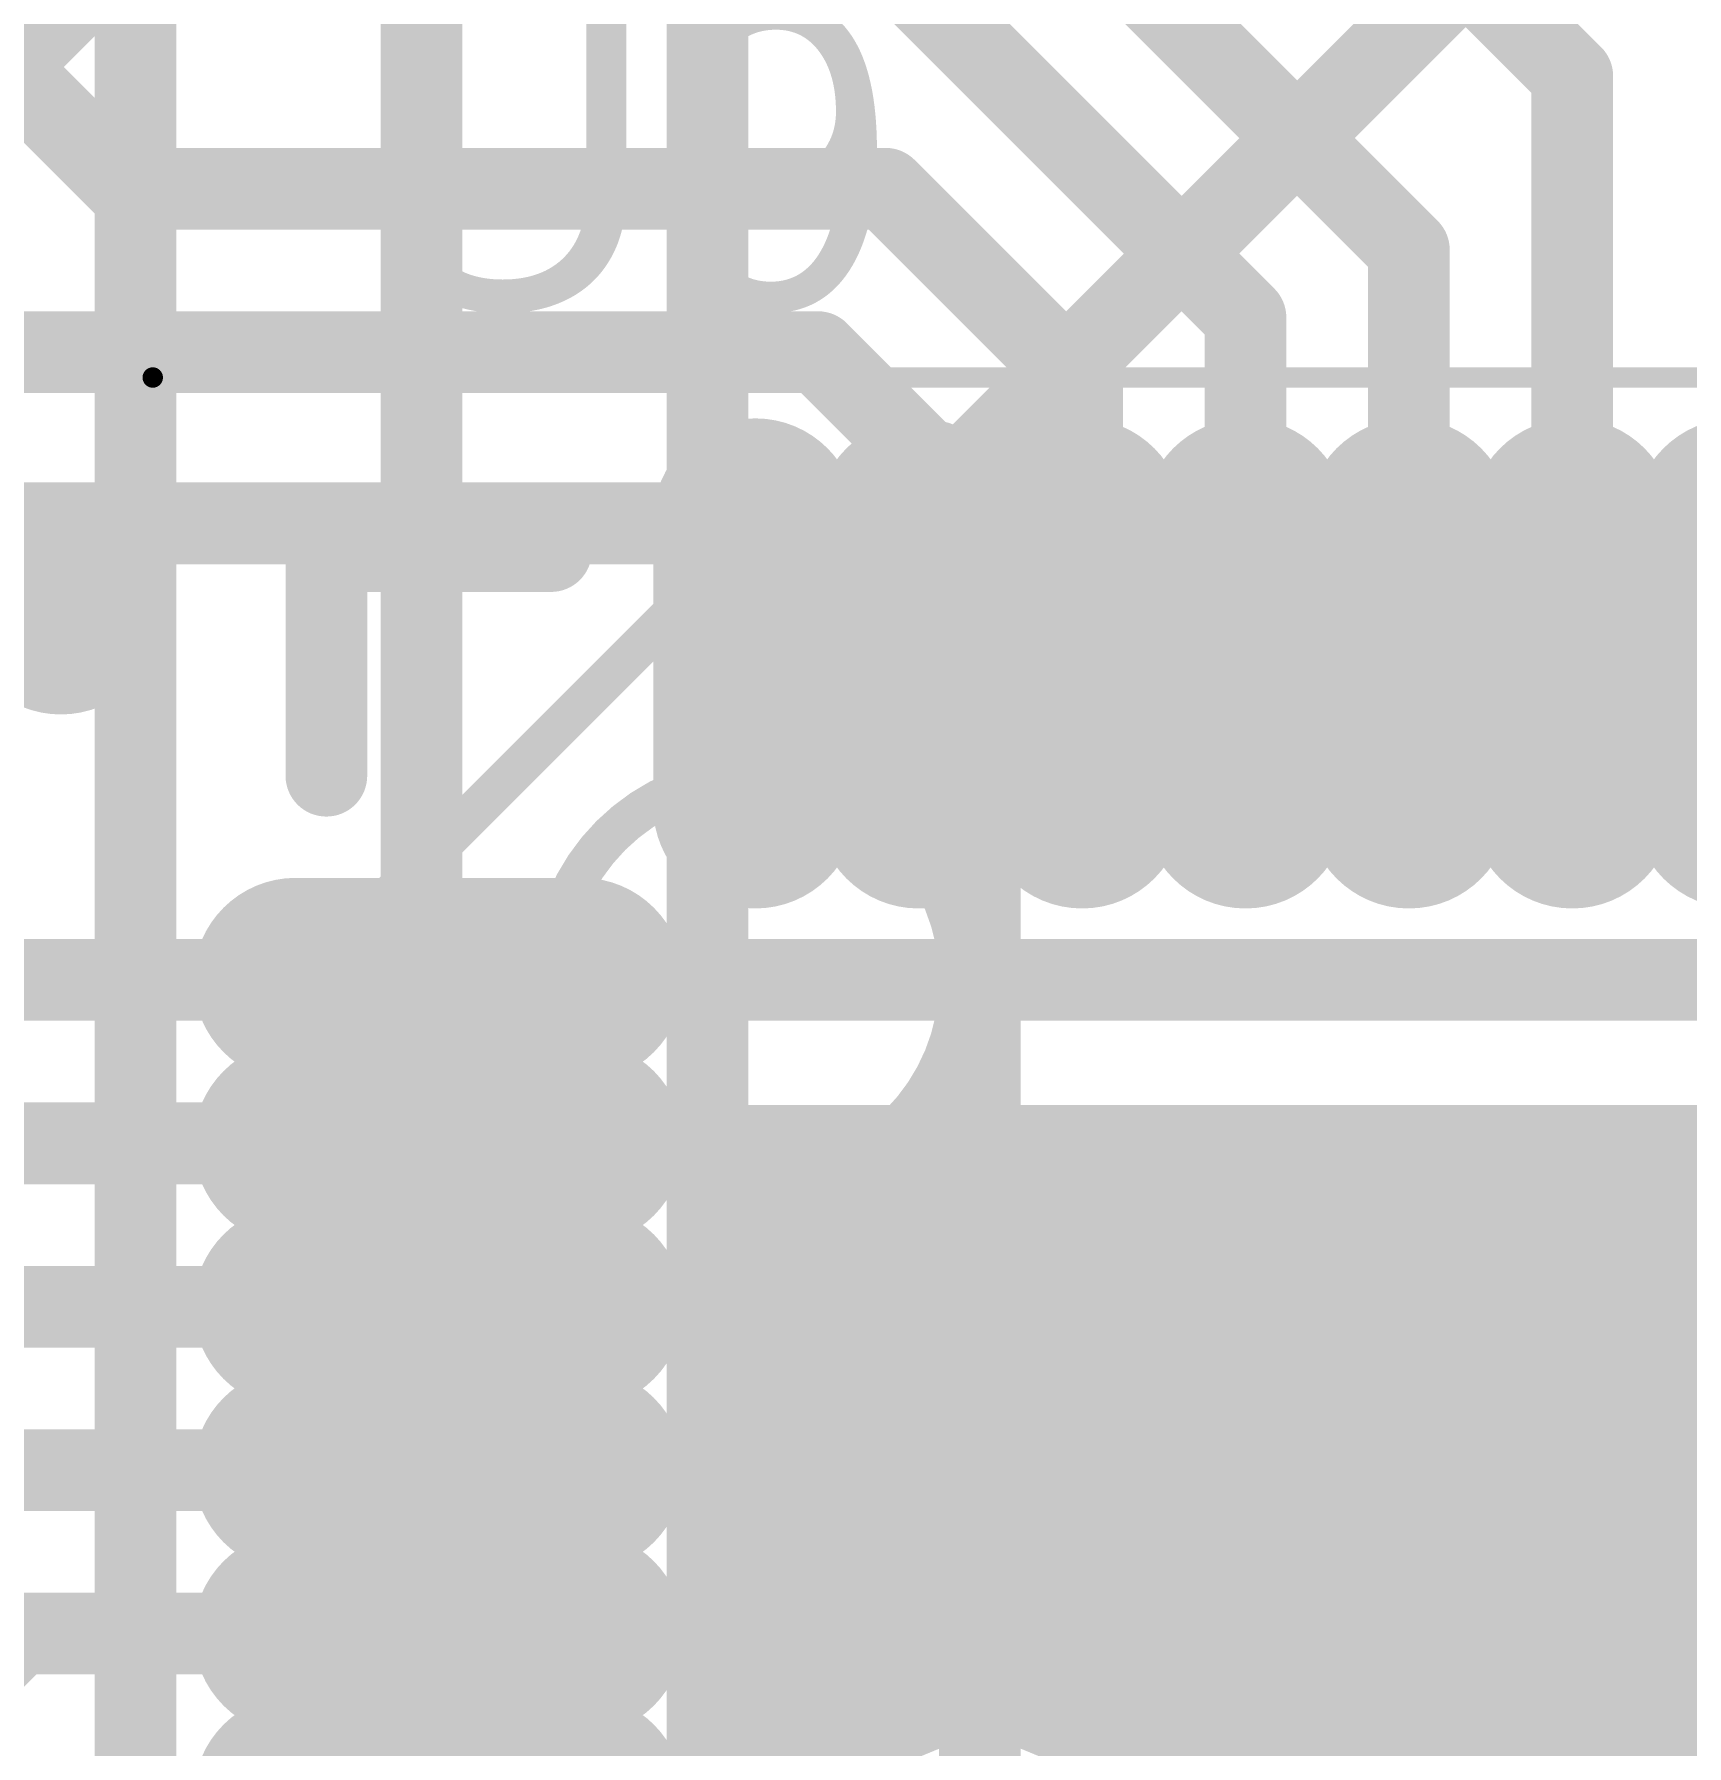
# Model space of a CAD drawing. Header units: inches. Extents: x -3 to 191, y -18 to 93.
# Drawn here: x 29.852 to 33.897, y 31.607 to 35.797 of the extents above; entities that cross this region are included whole.
import ezdxf

# ---------------------------------------------------------------- set-up
doc = ezdxf.new("R2010")
doc.units = ezdxf.units.IN
for name, color, linetype in [('Bottom Layer', 5, 'Continuous'), ('GND 1', 90, 'Continuous'), ('GND 2', 156, 'Continuous'), ('Mechanical 13', 56, 'Continuous'), ('Mechanical 15', 56, 'Continuous'), ('PWR', 16, 'Continuous'), ('Signal L4', 76, 'Continuous'), ('Top Layer', 1, 'Continuous'), ('Top Overlay', 2, 'Continuous'), ('Top Paste', 8, 'Continuous'), ('Top Solder', 216, 'Continuous'), ('Via Holes', 16, 'Continuous')]:
    doc.layers.add(name, color=color, linetype=linetype)
doc.styles.add('Arial', font='', dxfattribs={"height": 0.2})
doc.styles.get('Arial').set_extended_font_data('Arial')

# ---------------------------------------------------------------- blocks, each defined once
blk = doc.blocks.new('QFN_56_EP_167')
at = {"layer": 'Bottom Layer'}
h = blk.add_hatch(color=5, dxfattribs=at)
edge = h.paths.add_edge_path()
edge.add_arc((-1.1, 1.1), 0.3, 0, 360)
at = {"layer": 'GND 1'}
h = blk.add_hatch(color=90, dxfattribs=at)
edge = h.paths.add_edge_path()
edge.add_arc((-1.1, 1.1), 0.3, 0, 360)
at = {"layer": 'GND 2'}
h = blk.add_hatch(color=156, dxfattribs=at)
edge = h.paths.add_edge_path()
edge.add_arc((-1.1, 1.1), 0.3, 0, 360)
at = {"layer": 'PWR'}
h = blk.add_hatch(color=16, dxfattribs=at)
edge = h.paths.add_edge_path()
edge.add_arc((-1.1, 1.1), 0.3, 0, 360)
at = {"layer": 'Signal L4'}
h = blk.add_hatch(color=76, dxfattribs=at)
edge = h.paths.add_edge_path()
edge.add_arc((-1.1, 1.1), 0.3, 0, 360)
at = {"layer": 'Top Layer'}
h = blk.add_hatch(color=1, dxfattribs=at)
edge = h.paths.add_edge_path()
edge.add_arc((-2.6, 3.025), 0.1, 180, 360)
edge.add_line((-2.5, 3.025), (-2.5, 3.725))
edge.add_arc((-2.6, 3.725), 0.1, 0, 180)
edge.add_line((-2.7, 3.725), (-2.7, 3.025))
h = blk.add_hatch(color=1, dxfattribs=at)
edge = h.paths.add_edge_path()
edge.add_arc((-2.2, 3.025), 0.1, 180, 360)
edge.add_line((-2.1, 3.025), (-2.1, 3.725))
edge.add_arc((-2.2, 3.725), 0.1, 0, 180)
edge.add_line((-2.3, 3.725), (-2.3, 3.025))
h = blk.add_hatch(color=1, dxfattribs=at)
edge = h.paths.add_edge_path()
edge.add_arc((-1.8, 3.025), 0.1, 180, 360)
edge.add_line((-1.7, 3.025), (-1.7, 3.725))
edge.add_arc((-1.8, 3.725), 0.1, 0, 180)
edge.add_line((-1.9, 3.725), (-1.9, 3.025))
h = blk.add_hatch(color=1, dxfattribs=at)
edge = h.paths.add_edge_path()
edge.add_arc((-1.4, 3.025), 0.1, 180, 360)
edge.add_line((-1.3, 3.025), (-1.3, 3.725))
edge.add_arc((-1.4, 3.725), 0.1, 0, 180)
edge.add_line((-1.5, 3.725), (-1.5, 3.025))
h = blk.add_hatch(color=1, dxfattribs=at)
edge = h.paths.add_edge_path()
edge.add_arc((-1, 3.025), 0.1, 180, 360)
edge.add_line((-0.9, 3.025), (-0.9, 3.725))
edge.add_arc((-1, 3.725), 0.1, 0, 180)
edge.add_line((-1.1, 3.725), (-1.1, 3.025))
h = blk.add_hatch(color=1, dxfattribs=at)
edge = h.paths.add_edge_path()
edge.add_arc((-0.6, 3.025), 0.1, 180, 360)
edge.add_line((-0.5, 3.025), (-0.5, 3.725))
edge.add_arc((-0.6, 3.725), 0.1, 0, 180)
edge.add_line((-0.7, 3.725), (-0.7, 3.025))
h = blk.add_hatch(color=1, dxfattribs=at)
edge = h.paths.add_edge_path()
edge.add_arc((-3.025, 2.6), 0.1, 270, 450)
edge.add_line((-3.025, 2.7), (-3.725, 2.7))
edge.add_arc((-3.725, 2.6), 0.1, 90, 270)
edge.add_line((-3.725, 2.5), (-3.025, 2.5))
h = blk.add_hatch(color=1, dxfattribs=at)
edge = h.paths.add_edge_path()
edge.add_arc((-3.025, 2.2), 0.1, 270, 450)
edge.add_line((-3.025, 2.3), (-3.725, 2.3))
edge.add_arc((-3.725, 2.2), 0.1, 90, 270)
edge.add_line((-3.725, 2.1), (-3.025, 2.1))
h = blk.add_hatch(color=1, dxfattribs=at)
edge = h.paths.add_edge_path()
edge.add_arc((-3.025, 1.8), 0.1, 270, 450)
edge.add_line((-3.025, 1.9), (-3.725, 1.9))
edge.add_arc((-3.725, 1.8), 0.1, 90, 270)
edge.add_line((-3.725, 1.7), (-3.025, 1.7))
blk.add_hatch(color=1, dxfattribs=at).paths.add_polyline_path([(-1.55, 1.55), (1.55, 1.55), (1.55, -1.55), (-1.55, -1.55)])
h = blk.add_hatch(color=1, dxfattribs=at)
edge = h.paths.add_edge_path()
edge.add_arc((-3.025, 1.4), 0.1, 270, 450)
edge.add_line((-3.025, 1.5), (-3.725, 1.5))
edge.add_arc((-3.725, 1.4), 0.1, 90, 270)
edge.add_line((-3.725, 1.3), (-3.025, 1.3))
h = blk.add_hatch(color=1, dxfattribs=at)
edge = h.paths.add_edge_path()
edge.add_arc((-1.1, 1.1), 0.3, 0, 360)
h = blk.add_hatch(color=1, dxfattribs=at)
edge = h.paths.add_edge_path()
edge.add_arc((-3.025, 1), 0.1, 270, 450)
edge.add_line((-3.025, 1.1), (-3.725, 1.1))
edge.add_arc((-3.725, 1), 0.1, 90, 270)
edge.add_line((-3.725, 0.9), (-3.025, 0.9))
at = {"layer": 'Top Paste'}
h = blk.add_hatch(color=8, dxfattribs=at)
edge = h.paths.add_edge_path()
edge.add_arc((-2.6, 3.025), 0.1, 180, 360)
edge.add_line((-2.5, 3.025), (-2.5, 3.725))
edge.add_arc((-2.6, 3.725), 0.1, 0, 180)
edge.add_line((-2.7, 3.725), (-2.7, 3.025))
h = blk.add_hatch(color=8, dxfattribs=at)
edge = h.paths.add_edge_path()
edge.add_arc((-2.2, 3.025), 0.1, 180, 360)
edge.add_line((-2.1, 3.025), (-2.1, 3.725))
edge.add_arc((-2.2, 3.725), 0.1, 0, 180)
edge.add_line((-2.3, 3.725), (-2.3, 3.025))
h = blk.add_hatch(color=8, dxfattribs=at)
edge = h.paths.add_edge_path()
edge.add_arc((-1.8, 3.025), 0.1, 180, 360)
edge.add_line((-1.7, 3.025), (-1.7, 3.725))
edge.add_arc((-1.8, 3.725), 0.1, 0, 180)
edge.add_line((-1.9, 3.725), (-1.9, 3.025))
h = blk.add_hatch(color=8, dxfattribs=at)
edge = h.paths.add_edge_path()
edge.add_arc((-1.4, 3.025), 0.1, 180, 360)
edge.add_line((-1.3, 3.025), (-1.3, 3.725))
edge.add_arc((-1.4, 3.725), 0.1, 0, 180)
edge.add_line((-1.5, 3.725), (-1.5, 3.025))
h = blk.add_hatch(color=8, dxfattribs=at)
edge = h.paths.add_edge_path()
edge.add_arc((-1, 3.025), 0.1, 180, 360)
edge.add_line((-0.9, 3.025), (-0.9, 3.725))
edge.add_arc((-1, 3.725), 0.1, 0, 180)
edge.add_line((-1.1, 3.725), (-1.1, 3.025))
h = blk.add_hatch(color=8, dxfattribs=at)
edge = h.paths.add_edge_path()
edge.add_arc((-0.6, 3.025), 0.1, 180, 360)
edge.add_line((-0.5, 3.025), (-0.5, 3.725))
edge.add_arc((-0.6, 3.725), 0.1, 0, 180)
edge.add_line((-0.7, 3.725), (-0.7, 3.025))
h = blk.add_hatch(color=8, dxfattribs=at)
edge = h.paths.add_edge_path()
edge.add_arc((-3.025, 2.6), 0.1, 270, 450)
edge.add_line((-3.025, 2.7), (-3.725, 2.7))
edge.add_arc((-3.725, 2.6), 0.1, 90, 270)
edge.add_line((-3.725, 2.5), (-3.025, 2.5))
h = blk.add_hatch(color=8, dxfattribs=at)
edge = h.paths.add_edge_path()
edge.add_arc((-3.025, 2.2), 0.1, 270, 450)
edge.add_line((-3.025, 2.3), (-3.725, 2.3))
edge.add_arc((-3.725, 2.2), 0.1, 90, 270)
edge.add_line((-3.725, 2.1), (-3.025, 2.1))
h = blk.add_hatch(color=8, dxfattribs=at)
edge = h.paths.add_edge_path()
edge.add_arc((-3.025, 1.8), 0.1, 270, 450)
edge.add_line((-3.025, 1.9), (-3.725, 1.9))
edge.add_arc((-3.725, 1.8), 0.1, 90, 270)
edge.add_line((-3.725, 1.7), (-3.025, 1.7))
blk.add_hatch(color=8, dxfattribs=at).paths.add_polyline_path([(-1.55, 1.55), (1.55, 1.55), (1.55, -1.55), (-1.55, -1.55)])
h = blk.add_hatch(color=8, dxfattribs=at)
edge = h.paths.add_edge_path()
edge.add_arc((-3.025, 1.4), 0.1, 270, 450)
edge.add_line((-3.025, 1.5), (-3.725, 1.5))
edge.add_arc((-3.725, 1.4), 0.1, 90, 270)
edge.add_line((-3.725, 1.3), (-3.025, 1.3))
h = blk.add_hatch(color=8, dxfattribs=at)
edge = h.paths.add_edge_path()
edge.add_arc((-3.025, 1), 0.1, 270, 450)
edge.add_line((-3.025, 1.1), (-3.725, 1.1))
edge.add_arc((-3.725, 1), 0.1, 90, 270)
edge.add_line((-3.725, 0.9), (-3.025, 0.9))
at = {"layer": 'Top Solder'}
h = blk.add_hatch(color=216, dxfattribs=at)
edge = h.paths.add_edge_path()
edge.add_arc((-2.6, 3.025), 0.25, 180, 360)
edge.add_line((-2.35, 3.025), (-2.35, 3.725))
edge.add_arc((-2.6, 3.725), 0.25, 0, 180)
edge.add_line((-2.85, 3.725), (-2.85, 3.025))
h = blk.add_hatch(color=216, dxfattribs=at)
edge = h.paths.add_edge_path()
edge.add_arc((-2.2, 3.025), 0.25, 180, 360)
edge.add_line((-1.95, 3.025), (-1.95, 3.725))
edge.add_arc((-2.2, 3.725), 0.25, 0, 180)
edge.add_line((-2.45, 3.725), (-2.45, 3.025))
h = blk.add_hatch(color=216, dxfattribs=at)
edge = h.paths.add_edge_path()
edge.add_arc((-1.8, 3.025), 0.25, 180, 360)
edge.add_line((-1.55, 3.025), (-1.55, 3.725))
edge.add_arc((-1.8, 3.725), 0.25, 0, 180)
edge.add_line((-2.05, 3.725), (-2.05, 3.025))
h = blk.add_hatch(color=216, dxfattribs=at)
edge = h.paths.add_edge_path()
edge.add_arc((-1.4, 3.025), 0.25, 180, 360)
edge.add_line((-1.15, 3.025), (-1.15, 3.725))
edge.add_arc((-1.4, 3.725), 0.25, 0, 180)
edge.add_line((-1.65, 3.725), (-1.65, 3.025))
h = blk.add_hatch(color=216, dxfattribs=at)
edge = h.paths.add_edge_path()
edge.add_arc((-1, 3.025), 0.25, 180, 360)
edge.add_line((-0.75, 3.025), (-0.75, 3.725))
edge.add_arc((-1, 3.725), 0.25, 0, 180)
edge.add_line((-1.25, 3.725), (-1.25, 3.025))
h = blk.add_hatch(color=216, dxfattribs=at)
edge = h.paths.add_edge_path()
edge.add_arc((-0.6, 3.025), 0.25, 180, 360)
edge.add_line((-0.35, 3.025), (-0.35, 3.725))
edge.add_arc((-0.6, 3.725), 0.25, 0, 180)
edge.add_line((-0.85, 3.725), (-0.85, 3.025))
h = blk.add_hatch(color=216, dxfattribs=at)
edge = h.paths.add_edge_path()
edge.add_arc((-0.2, 3.025), 0.25, 180, 360)
edge.add_line((0.05, 3.025), (0.05, 3.725))
edge.add_arc((-0.2, 3.725), 0.25, 0, 180)
edge.add_line((-0.45, 3.725), (-0.45, 3.025))
h = blk.add_hatch(color=216, dxfattribs=at)
edge = h.paths.add_edge_path()
edge.add_arc((-3.025, 2.6), 0.25, 270, 450)
edge.add_line((-3.025, 2.85), (-3.725, 2.85))
edge.add_arc((-3.725, 2.6), 0.25, 90, 270)
edge.add_line((-3.725, 2.35), (-3.025, 2.35))
h = blk.add_hatch(color=216, dxfattribs=at)
edge = h.paths.add_edge_path()
edge.add_arc((-3.025, 2.2), 0.25, 270, 450)
edge.add_line((-3.025, 2.45), (-3.725, 2.45))
edge.add_arc((-3.725, 2.2), 0.25, 90, 270)
edge.add_line((-3.725, 1.95), (-3.025, 1.95))
h = blk.add_hatch(color=216, dxfattribs=at)
edge = h.paths.add_edge_path()
edge.add_arc((-3.025, 1.8), 0.25, 270, 450)
edge.add_line((-3.025, 2.05), (-3.725, 2.05))
edge.add_arc((-3.725, 1.8), 0.25, 90, 270)
edge.add_line((-3.725, 1.55), (-3.025, 1.55))
h = blk.add_hatch(color=216, dxfattribs=at)
edge = h.paths.add_edge_path()
edge.add_arc((-3.025, 1.4), 0.25, 270, 450)
edge.add_line((-3.025, 1.65), (-3.725, 1.65))
edge.add_arc((-3.725, 1.4), 0.25, 90, 270)
edge.add_line((-3.725, 1.15), (-3.025, 1.15))
blk.add_hatch(color=216, dxfattribs=at).paths.add_polyline_path([(-1.6516, 1.6516), (1.6516, 1.6516), (1.6516, -1.6516), (-1.6516, -1.6516)])
h = blk.add_hatch(color=216, dxfattribs=at)
edge = h.paths.add_edge_path()
edge.add_arc((-3.025, 1), 0.25, 270, 450)
edge.add_line((-3.025, 1.25), (-3.725, 1.25))
edge.add_arc((-3.725, 1), 0.25, 90, 270)
edge.add_line((-3.725, 0.75), (-3.025, 0.75))
h = blk.add_hatch(color=216, dxfattribs=at)
edge = h.paths.add_edge_path()
edge.add_arc((-3.025, 0.6), 0.25, 270, 450)
edge.add_line((-3.025, 0.85), (-3.725, 0.85))
edge.add_arc((-3.725, 0.6), 0.25, 90, 270)
edge.add_line((-3.725, 0.35), (-3.025, 0.35))
at = {"layer": 'Via Holes'}
h = blk.add_hatch(color=7, dxfattribs=at)
edge = h.paths.add_edge_path()
edge.add_arc((-1.1, 1.1), 0.125, 0, 360)
at = {"layer": 'Mechanical 13'}
for points in [[(-3.5, 2.8, 0.1, 0.1, 0), (-2.8, 3.5, 0.1, 0.1, 0)], [(-2.8, 3.5, 0.1, 0.1, 0), (3.5, 3.5, 0.1, 0.1, 0)], [(-3.5, -3.5, 0.1, 0.1, 0), (-3.5, 2.8, 0.1, 0.1, 0)]]:
    blk.add_lwpolyline(points, format="xyseb", dxfattribs=at)
for points in [[(-2.825, 3.5, 0.05, 0.05, 1), (-2.775, 3.5, 0.05, 0.05, 1)], [(-2.825, 3.5, 0.05, 0.05, 1), (-2.775, 3.5, 0.05, 0.05, 1)], [(-2.1, 2.6, 0.1, 0.1, 1), (-3.1, 2.6, 0.1, 0.1, 1)], [(-3.525, 2.8, 0.05, 0.05, 1), (-3.475, 2.8, 0.05, 0.05, 1)], [(-3.525, 2.8, 0.05, 0.05, 1), (-3.475, 2.8, 0.05, 0.05, 1)], [(-3.125, 2.6, 0.05, 0.05, 1), (-3.075, 2.6, 0.05, 0.05, 1)], [(-2.125, 2.6, 0.05, 0.05, 1), (-2.075, 2.6, 0.05, 0.05, 1)]]:
    blk.add_lwpolyline(points, format="xyseb", close=True, dxfattribs=at)
at = {"layer": 'Mechanical 15'}
for points in [[(-4.075, -4.075, 0.05, 0.05, 0), (-4.075, 4.075, 0.05, 0.05, 0)], [(-4.075, 4.075, 0.05, 0.05, 0), (4.075, 4.075, 0.05, 0.05, 0)]]:
    blk.add_lwpolyline(points, format="xyseb", dxfattribs=at)
blk.add_lwpolyline([(-4.0875, 4.075, 0.025, 0.025, 1), (-4.0625, 4.075, 0.025, 0.025, 1)], format="xyseb", close=True, dxfattribs=at)
blk.add_lwpolyline([(-4.0875, 4.075, 0.025, 0.025, 1), (-4.0625, 4.075, 0.025, 0.025, 1)], format="xyseb", close=True, dxfattribs=at)
at = {"layer": 'Top Overlay'}
for points in [[(-4.175, 3.5, 0.25, 0.25, 1), (-4.425, 3.5, 0.25, 0.25, 1)], [(-3.7, 3.65, 0.1, 0.1, 1), (-3.6, 3.65, 0.1, 0.1, 1)], [(-3.7, 3.65, 0.1, 0.1, 1), (-3.6, 3.65, 0.1, 0.1, 1)], [(-3.15, 3.65, 0.1, 0.1, 1), (-3.05, 3.65, 0.1, 0.1, 1)], [(-4.4875, 3.5, 0.125, 0.125, 1), (-4.3625, 3.5, 0.125, 0.125, 1)], [(-4.2375, 3.5, 0.125, 0.125, 1), (-4.1125, 3.5, 0.125, 0.125, 1)], [(-3.7, 3.1, 0.1, 0.1, 1), (-3.6, 3.1, 0.1, 0.1, 1)]]:
    blk.add_lwpolyline(points, format="xyseb", close=True, dxfattribs=at)
for points in [[(-3.65, 3.1, 0.2, 0.2, 0), (-3.65, 3.65, 0.2, 0.2, 0)], [(-3.65, 3.65, 0.2, 0.2, 0), (-3.1, 3.65, 0.2, 0.2, 0)]]:
    blk.add_lwpolyline(points, format="xyseb", dxfattribs=at)

msp = doc.modelspace()

# ---------------------------------------------------------------- hatches: boundary and pattern name
at = {"layer": 'Top Layer'}
msp.add_hatch(color=1, dxfattribs=at).paths.add_polyline_path([(36.117, 33.0241), (36.0761, 32.9832), (36, 32.7995), (36, 32.6005), (36.0761, 32.4168), (36.1929, 32.3), (36.0761, 32.1832), (36, 31.9995), (36, 31.8005), (36.0761, 31.6168), (36.1929, 31.5), (36.0761, 31.3832), (36, 31.1995), (36, 31.0005), (36.0761, 30.8168), (36.2168, 30.6761), (36.2594, 30.6584), (36.2951, 30.4791), (36.2837, 30.4678), (36.2174, 30.3685), (36.1941, 30.2515), (36.1941, 30.2515), (36.1941, 30.2012), (36.0761, 30.0832), (36, 29.8995), (36, 29.7005), (36.0761, 29.5168), (36.2168, 29.3761), (36.4005, 29.3), (36.5995, 29.3), (36.7832, 29.3761), (36.927, 29.3339), (36.9406, 29.3125), (36.9654, 29.208), (36.9594, 29.1991), (36.9361, 29.082), (36.9594, 28.9649), (37.0148, 28.882), (36.9594, 28.7991), (36.9361, 28.682), (36.9594, 28.5649), (37.0148, 28.482), (36.9594, 28.3991), (36.9361, 28.282), (36.817, 28.1629), (36.7, 28.1396), (36.6767, 28.1241), (36.5854, 28.1553), (36.5, 28.3005), (36.5, 28.4995), (36.4239, 28.6832), (36.2832, 28.8239), (36.0995, 28.9), (35.9005, 28.9), (35.7168, 28.8239), (35.5761, 28.6832), (35.5, 28.4995), (35.5, 28.3005), (35.4323, 28.1732), (35.3978, 28.151), (35.3854, 28.1553), (35.3, 28.3005), (35.3, 28.4995), (35.2239, 28.6832), (35.0832, 28.8239), (34.8995, 28.9), (34.7005, 28.9), (34.5168, 28.8239), (34.3761, 28.6832), (34.3, 28.4995), (34.3, 28.3005), (34.2076, 28.1412), (34.1573, 28.1241), (34.1341, 28.1396), (34.017, 28.1629), (33.9, 28.1396), (33.817, 28.0842), (33.7341, 28.1396), (33.617, 28.1629), (33.5, 28.1396), (33.4007, 28.0733), (33.3344, 27.9741), (33.3111, 27.857), (33.3111, 26.9685), (33.3083, 26.9541), (33.3083, 26.9541), (33.3083, 25.9908), (33.1954, 25.878), (33.0773, 25.9749), (33.0996, 26.0082), (33.1229, 26.1252), (33.1229, 26.1253), (33.1229, 27.507), (33.1229, 27.857), (33.0996, 27.9741), (33.0333, 28.0733), (32.9341, 28.1396), (32.817, 28.1629), (32.7, 28.1396), (32.617, 28.0842), (32.5341, 28.1396), (32.417, 28.1629), (32.3, 28.1396), (32.217, 28.0842), (32.1341, 28.1396), (32.017, 28.1629), (31.9, 28.1396), (31.817, 28.0842), (31.7341, 28.1396), (31.617, 28.1629), (31.4979, 28.282), (31.4746, 28.3991), (31.4192, 28.482), (31.4746, 28.5649), (31.4979, 28.682), (31.5751, 28.7761), (31.8168, 28.7761), (31.9168, 28.6761), (32.1005, 28.6), (32.2995, 28.6), (32.4832, 28.6761), (32.6239, 28.8168), (32.7, 29.0005), (32.7, 29.1995), (32.6239, 29.3832), (32.4832, 29.5239), (32.4816, 29.5246), (32.4673, 29.5937), (32.4686, 29.6945), (32.5909, 29.8168), (32.667, 30.0005), (32.667, 30.1995), (32.5909, 30.3832), (32.4502, 30.5239), (32.45, 30.524), (32.45, 30.676), (32.4502, 30.6761), (32.5909, 30.8168), (32.667, 31.0005), (32.667, 31.1995), (32.5909, 31.3832), (32.4502, 31.5239), (32.2665, 31.6), (32.0676, 31.6), (31.8838, 31.5239), (31.7478, 31.3879), (31.5751, 31.3879), (31.4979, 31.482), (31.4746, 31.5991), (31.4192, 31.682), (31.4746, 31.7649), (31.4979, 31.882), (31.4746, 31.9991), (31.4192, 32.082), (31.4746, 32.1649), (31.4979, 32.282), (31.4746, 32.3991), (31.4192, 32.482), (31.4746, 32.5649), (31.4979, 32.682), (31.4746, 32.7991), (31.4192, 32.882), (31.4746, 32.9649), (31.4979, 33.082), (31.5751, 33.1761), (35.0763, 33.1761), (35.0763, 33.1761), (35.0763, 33.1761), (36.0541, 33.1761)])

# ---------------------------------------------------------------- linework, layer by layer
at = {"layer": 'PWR'}
msp.add_lwpolyline([(27.2, 33.7, 1, 1, 0), (31.9, 38.4, 1, 1, 0)], format="xyseb", dxfattribs=at)
at = {"layer": 'Signal L4'}
for points in [[(30.1, 29.2, 0.2, 0.2, 0), (30.1, 37.8657, 0.2, 0.2, 0)], [(30.8, 29, 0.2, 0.2, 0), (30.8, 37.5, 0.2, 0.2, 0)], [(32.167, 34.767, 0.2, 0.2, 0), (34.7691, 37.3691, 0.2, 0.2, 0)], [(31.5, 28.8, 0.2, 0.2, 0), (31.5, 36.6, 0.2, 0.2, 0)], [(32.167, 31.1, 0.2, 0.2, 0), (32.167, 34.767, 0.2, 0.2, 0)]]:
    msp.add_lwpolyline(points, format="xyseb", dxfattribs=at)
msp.add_lwpolyline([(32.117, 34.767, 0.1, 0.1, 1), (32.217, 34.767, 0.1, 0.1, 1)], format="xyseb", close=True, dxfattribs=at)
msp.add_lwpolyline([(32.117, 34.767, 0.1, 0.1, 1), (32.217, 34.767, 0.1, 0.1, 1)], format="xyseb", close=True, dxfattribs=at)
at = {"layer": 'Top Layer'}
for points in [[(27.37, 38.13, 0.2, 0.2, 0), (30.0808, 35.4192, 0.2, 0.2, 0)], [(32.3, 37.012, 0.2, 0.2, 0), (33.617, 35.695, 0.2, 0.2, 0)], [(31.2861, 36.635, 0.2, 0.2, 0), (32.817, 35.104, 0.2, 0.2, 0)], [(31.9, 36.5867, 0.2, 0.2, 0), (33.217, 35.2697, 0.2, 0.2, 0)], [(33.617, 34.257, 0.2, 0.2, 0), (33.617, 35.695, 0.2, 0.2, 0)], [(30.0808, 35.4192, 0.2, 0.2, 0), (31.9362, 35.4192, 0.2, 0.2, 0)], [(31.9362, 35.4192, 0.2, 0.2, 0), (32.417, 34.9384, 0.2, 0.2, 0)], [(33.217, 34.257, 0.2, 0.2, 0), (33.217, 35.2697, 0.2, 0.2, 0)], [(32.817, 34.257, 0.2, 0.2, 0), (32.817, 35.104, 0.2, 0.2, 0)], [(23.0808, 35.0192, 0.2, 0.2, 0), (31.7705, 35.0192, 0.2, 0.2, 0)], [(31.7705, 35.0192, 0.2, 0.2, 0), (32.017, 34.7727, 0.2, 0.2, 0)], [(32.417, 34.257, 0.2, 0.2, 0), (32.417, 34.9384, 0.2, 0.2, 0)], [(32.017, 34.257, 0.2, 0.2, 0), (32.017, 34.7727, 0.2, 0.2, 0)], [(22.9343, 34.6, 0.2, 0.2, 0), (31.617, 34.6, 0.2, 0.2, 0)], [(31.617, 34.257, 0.2, 0.2, 0), (31.617, 34.6, 0.2, 0.2, 0)], [(26.8876, 33.482, 0.2, 0.2, 0), (30.842, 33.482, 0.2, 0.2, 0)], [(30.842, 33.482, 0.2, 0.2, 0), (35.0763, 33.482, 0.2, 0.2, 0)], [(28.8902, 33.082, 0.2, 0.2, 0), (30.842, 33.082, 0.2, 0.2, 0)], [(29.2305, 32.682, 0.2, 0.2, 0), (30.842, 32.682, 0.2, 0.2, 0)], [(29.6506, 32.282, 0.2, 0.2, 0), (30.842, 32.282, 0.2, 0.2, 0)], [(27.4343, 29.5, 0.2, 0.2, 0), (29.8163, 31.882, 0.2, 0.2, 0)], [(29.8163, 31.882, 0.2, 0.2, 0), (30.842, 31.882, 0.2, 0.2, 0)]]:
    msp.add_lwpolyline(points, format="xyseb", dxfattribs=at)
for points in [[(33.567, 35.695, 0.1, 0.1, 1), (33.667, 35.695, 0.1, 0.1, 1)], [(33.567, 35.695, 0.1, 0.1, 1), (33.667, 35.695, 0.1, 0.1, 1)], [(30.0308, 35.4192, 0.1, 0.1, 1), (30.1308, 35.4192, 0.1, 0.1, 1)], [(30.0308, 35.4192, 0.1, 0.1, 1), (30.1308, 35.4192, 0.1, 0.1, 1)], [(31.8862, 35.4192, 0.1, 0.1, 1), (31.9862, 35.4192, 0.1, 0.1, 1)], [(31.8862, 35.4192, 0.1, 0.1, 1), (31.9862, 35.4192, 0.1, 0.1, 1)], [(33.167, 35.2697, 0.1, 0.1, 1), (33.267, 35.2697, 0.1, 0.1, 1)], [(33.167, 35.2697, 0.1, 0.1, 1), (33.267, 35.2697, 0.1, 0.1, 1)], [(32.767, 35.104, 0.1, 0.1, 1), (32.867, 35.104, 0.1, 0.1, 1)], [(32.767, 35.104, 0.1, 0.1, 1), (32.867, 35.104, 0.1, 0.1, 1)], [(31.7205, 35.0192, 0.1, 0.1, 1), (31.8205, 35.0192, 0.1, 0.1, 1)], [(31.7205, 35.0192, 0.1, 0.1, 1), (31.8205, 35.0192, 0.1, 0.1, 1)], [(32.367, 34.9384, 0.1, 0.1, 1), (32.467, 34.9384, 0.1, 0.1, 1)], [(32.367, 34.9384, 0.1, 0.1, 1), (32.467, 34.9384, 0.1, 0.1, 1)], [(31.967, 34.7727, 0.1, 0.1, 1), (32.067, 34.7727, 0.1, 0.1, 1)], [(31.967, 34.7727, 0.1, 0.1, 1), (32.067, 34.7727, 0.1, 0.1, 1)], [(31.567, 34.6, 0.1, 0.1, 1), (31.667, 34.6, 0.1, 0.1, 1)], [(31.567, 34.6, 0.1, 0.1, 1), (31.667, 34.6, 0.1, 0.1, 1)], [(31.567, 34.257, 0.1, 0.1, 1), (31.667, 34.257, 0.1, 0.1, 1)], [(31.967, 34.257, 0.1, 0.1, 1), (32.067, 34.257, 0.1, 0.1, 1)], [(32.367, 34.257, 0.1, 0.1, 1), (32.467, 34.257, 0.1, 0.1, 1)], [(32.767, 34.257, 0.1, 0.1, 1), (32.867, 34.257, 0.1, 0.1, 1)], [(33.167, 34.257, 0.1, 0.1, 1), (33.267, 34.257, 0.1, 0.1, 1)], [(33.567, 34.257, 0.1, 0.1, 1), (33.667, 34.257, 0.1, 0.1, 1)], [(30.792, 33.482, 0.1, 0.1, 1), (30.892, 33.482, 0.1, 0.1, 1)], [(30.792, 33.482, 0.1, 0.1, 1), (30.892, 33.482, 0.1, 0.1, 1)], [(30.792, 33.082, 0.1, 0.1, 1), (30.892, 33.082, 0.1, 0.1, 1)], [(30.792, 32.682, 0.1, 0.1, 1), (30.892, 32.682, 0.1, 0.1, 1)], [(30.792, 32.282, 0.1, 0.1, 1), (30.892, 32.282, 0.1, 0.1, 1)], [(29.7663, 31.882, 0.1, 0.1, 1), (29.8663, 31.882, 0.1, 0.1, 1)], [(29.7663, 31.882, 0.1, 0.1, 1), (29.8663, 31.882, 0.1, 0.1, 1)], [(30.792, 31.882, 0.1, 0.1, 1), (30.892, 31.882, 0.1, 0.1, 1)]]:
    msp.add_lwpolyline(points, format="xyseb", close=True, dxfattribs=at)

# ---------------------------------------------------------------- block references
msp.add_blockref('QFN_56_EP_167', (34.217, 30.882))

# ---------------------------------------------------------------- texts
at = {"layer": 'Top Overlay', "style": 'Arial'}
msp.add_text('U9', height=0.75, dxfattribs=at).set_placement((30.6252, 35.1251))

doc.saveas('drawing.dxf')
